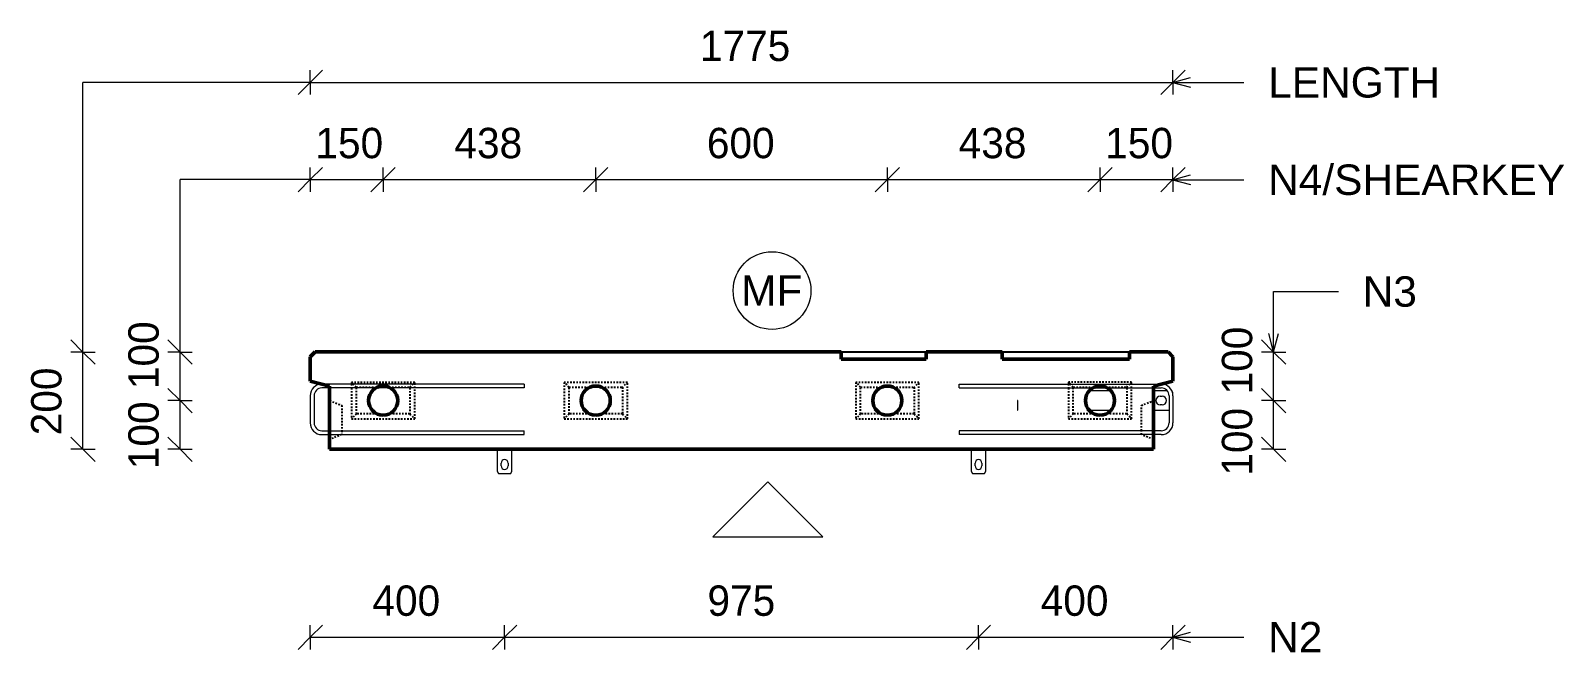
# Model space of a CAD drawing. Header units: millimetres. Extents: x -6666 to 6873, y 1067 to 19439.
# Drawn here: x -6666 to -3511, y 17517 to 18797 of the extents above; entities that cross this region are included whole.
import ezdxf

# ---------------------------------------------------------------- set-up
doc = ezdxf.new("R2010")
doc.units = ezdxf.units.MM
doc.linetypes.add('Dash', pattern=[6.36, 3.18, -3.18])
for name, color, linetype, lineweight in [('A-ANNO-DIMS', 211, 'Continuous', 9), ('A-ANNO-DIMS-25', 211, 'Continuous', 9), ('A-DETL-THIN', 151, 'Continuous', 18), ('A-GENM', 13, 'Continuous', 18), ('A-WALL', 113, 'Continuous', 25), ('A-WALL-HDLN', 110, 'Dash', 25), ('G-ANNO-TEXT', 231, 'Continuous', 9), ('S-RBAR', 171, 'Continuous', 18)]:
    doc.layers.add(name, color=color, linetype=linetype, lineweight=lineweight)
doc.styles.add('Arial', font='arial.ttf', dxfattribs={"height": 62.5})
doc.styles.add('Nirmala UI Semilight', font='NirmalaS.ttf', dxfattribs={"height": 62.5})
doc.dimstyles.new('Arrow_Filled_-_2_5_NI_UI', dxfattribs={"dimscale": 304.8, "dimtxt": 65.460247, "dimasz": 0.164042, "dimexe": 0.082021, "dimexo": 0.0625, "dimgap": 0.082021, "dimtad": 1, "dimdec": 4, "dimzin": 0, "dimdsep": 46, "dimtxsty": 'Nirmala UI Semilight', "dimblk1": 'OBLIQUE', "dimblk2": 'OBLIQUE', "dimsah": 1, "dimcen": 0.09, "dimazin": 0, "dimtfac": 1, "dimtdec": 4, "dimtix": 1, "dimtmove": 0, "dimatfit": 3, "dimfxl": 0.082021, "dimfxlon": 1, "dimtvp": 1, "dimtolj": 1, "dimtzin": 0, "dimarcsym": 2})
doc.dimstyles.new('Arrow_Filled_-_2_5_NI_UI_1', dxfattribs={"dimscale": 304.8, "dimtxt": 65.460247, "dimasz": 0.164042, "dimexe": 0.082021, "dimexo": 0.0625, "dimgap": 0.082021, "dimtad": 1, "dimdec": 4, "dimzin": 0, "dimdsep": 46, "dimtxsty": 'Nirmala UI Semilight', "dimblk1": 'OBLIQUE', "dimblk2": 'OBLIQUE', "dimsah": 1, "dimcen": 0.09, "dimazin": 0, "dimtfac": 1, "dimtdec": 4, "dimtix": 1, "dimtmove": 2, "dimatfit": 3, "dimfxl": 0.082021, "dimfxlon": 1, "dimtvp": 1, "dimtolj": 1, "dimtzin": 0, "dimarcsym": 2})

# ---------------------------------------------------------------- blocks, each defined once
blk = doc.blocks.new('RR spread anchor face based - RR-SA-2_5-150-1726819-Elevation Top')
at = {"layer": 'A-GENM'}
for p, q in [((-5706.2, 17935.4), (-5706.2, 17890.4)), ((-5676.2, 17890.4), (-5676.2, 17935.4)), ((-5698.2, 17900.9), (-5698.2, 17906.9)), ((-5684.2, 17906.9), (-5684.2, 17900.9)), ((-5706.2, 17890.4), (-5703.7, 17885.4)), ((-5703.7, 17885.4), (-5678.7, 17885.4)), ((-5678.7, 17885.4), (-5676.2, 17890.4))]:
    blk.add_line(p, q, dxfattribs=at)
for centre, start, end in [((-5691.2, 17906.9), 0, 180), ((-5691.2, 17900.9), 180, 0)]:
    blk.add_arc(centre, 7, start, end, dxfattribs=at)
blk = doc.blocks.new('RR spread anchor face based - RR-SA-4_0-320-1726835-Elevation Top')
at = {"layer": 'A-GENM'}
for p, q in [((-4444.4, 18055.4), (-4488, 18055.4)), ((-4327.9, 18055.4), (-4356.2, 18055.4)), ((-4316.2, 18052.9), (-4317.8, 18053.7)), ((-4316.2, 18045.8), (-4316.2, 18052.9)), ((-4636.2, 18035.4), (-4636.2, 18015.4)), ((-4635, 18035.4), (-4636.2, 18035.4)), ((-4635, 18015.4), (-4635, 18035.4)), ((-4342.5, 18044.4), (-4338.5, 18044.4)), ((-4338.5, 18026.4), (-4342.5, 18026.4)), ((-4636.2, 18015.4), (-4635, 18015.4)), ((-4488, 18015.4), (-4444.4, 18015.4)), ((-4356.2, 18015.4), (-4324.2, 18015.4))]:
    blk.add_line(p, q, dxfattribs=at)
for centre, start, end in [((-4342.5, 18035.4), 90, 270), ((-4338.5, 18035.4), 270, 90)]:
    blk.add_arc(centre, 9, start, end, dxfattribs=at)
blk = doc.blocks.new('DIMBLOCK1-Elevation Top')
at = {"layer": 'A-ANNO-DIMS-25'}
for p, q in [((-6091.2, 18690.1), (-6066.2, 18715.1)), ((-6091.2, 18690.1), (-6091.2, 18715.1)), ((-4316.2, 18690.1), (-4291.2, 18715.1)), ((-4316.2, 18690.1), (-4316.2, 18715.1)), ((-6091.2, 18690.1), (-6116.2, 18665.1)), ((-6091.2, 18690.1), (-4316.2, 18690.1)), ((-6091.2, 18690.1), (-6091.2, 18665.1)), ((-4316.2, 18690.1), (-4341.2, 18665.1)), ((-4316.2, 18690.1), (-4316.2, 18665.1))]:
    blk.add_line(p, q, dxfattribs=at)
at = {"layer": 'A-ANNO-DIMS-25', "color": 0, "insert": (-5289.4, 18796.7), "char_height": 62.5, "width": 205.664, "attachment_point": 1, "line_spacing_factor": 1.142579, "style": 'Nirmala UI Semilight'}
blk.add_mtext('1775', dxfattribs=at)
blk = doc.blocks.new('_Oblique')
at = {"color": 0, "linetype": 'ByBlock', "lineweight": -2}
blk.add_line((-0.5, -0.5), (0.5, 0.5), dxfattribs=at)
blk = doc.blocks.new('DIMBLOCK2-Elevation Top')
at = {"layer": 'A-ANNO-DIMS-25'}
for p, q in [((-6091.2, 18490.1), (-6066.2, 18515.1)), ((-6091.2, 18490.1), (-6091.2, 18515.1)), ((-5941.2, 18490.1), (-5916.2, 18515.1)), ((-5941.2, 18490.1), (-5941.2, 18515.1)), ((-6091.2, 18490.1), (-6116.2, 18465.1)), ((-6091.2, 18490.1), (-5941.2, 18490.1)), ((-6091.2, 18490.1), (-6091.2, 18465.1)), ((-5941.2, 18490.1), (-5966.2, 18465.1)), ((-5941.2, 18490.1), (-5941.2, 18465.1))]:
    blk.add_line(p, q, dxfattribs=at)
at = {"layer": 'A-ANNO-DIMS-25', "color": 0, "insert": (-6080.5, 18596.7), "char_height": 62.5, "width": 154.248, "attachment_point": 1, "line_spacing_factor": 1.142579, "style": 'Nirmala UI Semilight'}
blk.add_mtext('150', dxfattribs=at)
blk = doc.blocks.new('DIMBLOCK3-Elevation Top')
at = {"layer": 'A-ANNO-DIMS-25'}
for p, q in [((-5941.2, 18490.1), (-5916.2, 18515.1)), ((-5941.2, 18490.1), (-5941.2, 18515.1)), ((-5503.7, 18490.1), (-5478.7, 18515.1)), ((-5503.7, 18490.1), (-5503.7, 18515.1)), ((-5941.2, 18490.1), (-5966.2, 18465.1)), ((-5941.2, 18490.1), (-5503.7, 18490.1)), ((-5941.2, 18490.1), (-5941.2, 18465.1)), ((-5503.7, 18490.1), (-5528.7, 18465.1)), ((-5503.7, 18490.1), (-5503.7, 18465.1))]:
    blk.add_line(p, q, dxfattribs=at)
at = {"layer": 'A-ANNO-DIMS-25', "color": 0, "insert": (-5794.5, 18596.7), "char_height": 62.5, "width": 172.815, "attachment_point": 1, "line_spacing_factor": 1.142579, "style": 'Nirmala UI Semilight'}
blk.add_mtext('438', dxfattribs=at)
blk = doc.blocks.new('DIMBLOCK4-Elevation Top')
at = {"layer": 'A-ANNO-DIMS-25'}
for p, q in [((-5503.7, 18490.1), (-5478.7, 18515.1)), ((-5503.7, 18490.1), (-5503.7, 18515.1)), ((-4903.7, 18490.1), (-4878.7, 18515.1)), ((-4903.7, 18490.1), (-4903.7, 18515.1)), ((-5503.7, 18490.1), (-5528.7, 18465.1)), ((-5503.7, 18490.1), (-4903.7, 18490.1)), ((-5503.7, 18490.1), (-5503.7, 18465.1)), ((-4903.7, 18490.1), (-4928.7, 18465.1)), ((-4903.7, 18490.1), (-4903.7, 18465.1))]:
    blk.add_line(p, q, dxfattribs=at)
at = {"layer": 'A-ANNO-DIMS-25', "color": 0, "insert": (-5275.1, 18596.7), "char_height": 62.5, "width": 171.387, "attachment_point": 1, "line_spacing_factor": 1.142579, "style": 'Nirmala UI Semilight'}
blk.add_mtext('600', dxfattribs=at)
blk = doc.blocks.new('DIMBLOCK5-Elevation Top')
at = {"layer": 'A-ANNO-DIMS-25'}
for p, q in [((-4903.7, 18490.1), (-4878.7, 18515.1)), ((-4903.7, 18490.1), (-4903.7, 18515.1)), ((-4466.2, 18490.1), (-4441.2, 18515.1)), ((-4466.2, 18490.1), (-4466.2, 18515.1)), ((-4903.7, 18490.1), (-4928.7, 18465.1)), ((-4903.7, 18490.1), (-4466.2, 18490.1)), ((-4903.7, 18490.1), (-4903.7, 18465.1)), ((-4466.2, 18490.1), (-4491.2, 18465.1)), ((-4466.2, 18490.1), (-4466.2, 18465.1))]:
    blk.add_line(p, q, dxfattribs=at)
at = {"layer": 'A-ANNO-DIMS-25', "color": 0, "insert": (-4757, 18596.7), "char_height": 62.5, "width": 172.815, "attachment_point": 1, "line_spacing_factor": 1.142579, "style": 'Nirmala UI Semilight'}
blk.add_mtext('438', dxfattribs=at)
blk = doc.blocks.new('DIMBLOCK6-Elevation Top')
at = {"layer": 'A-ANNO-DIMS-25'}
for p, q in [((-4466.2, 18490.1), (-4441.2, 18515.1)), ((-4466.2, 18490.1), (-4466.2, 18515.1)), ((-4316.2, 18490.1), (-4291.2, 18515.1)), ((-4316.2, 18490.1), (-4316.2, 18515.1)), ((-4466.2, 18490.1), (-4491.2, 18465.1)), ((-4466.2, 18490.1), (-4316.2, 18490.1)), ((-4466.2, 18490.1), (-4466.2, 18465.1)), ((-4316.2, 18490.1), (-4341.2, 18465.1)), ((-4316.2, 18490.1), (-4316.2, 18465.1))]:
    blk.add_line(p, q, dxfattribs=at)
at = {"layer": 'A-ANNO-DIMS-25', "color": 0, "insert": (-4455.5, 18596.7), "char_height": 62.5, "width": 154.248, "attachment_point": 1, "line_spacing_factor": 1.142579, "style": 'Nirmala UI Semilight'}
blk.add_mtext('150', dxfattribs=at)
blk = doc.blocks.new('DIMBLOCK7-Elevation Top')
at = {"layer": 'A-ANNO-DIMS-25'}
for p, q in [((-6091.2, 17548.4), (-6116.2, 17523.4)), ((-6091.2, 17548.4), (-6066.2, 17573.4)), ((-6091.2, 17548.4), (-6091.2, 17573.4)), ((-6091.2, 17548.4), (-5691.2, 17548.4)), ((-6091.2, 17548.4), (-6091.2, 17523.4)), ((-5691.2, 17548.4), (-5716.2, 17523.4)), ((-5691.2, 17548.4), (-5666.2, 17573.4)), ((-5691.2, 17548.4), (-5691.2, 17573.4)), ((-5691.2, 17548.4), (-5691.2, 17523.4))]:
    blk.add_line(p, q, dxfattribs=at)
at = {"layer": 'A-ANNO-DIMS-25', "color": 0, "insert": (-5963.2, 17655), "char_height": 62.5, "width": 172.815, "attachment_point": 1, "line_spacing_factor": 1.142579, "style": 'Nirmala UI Semilight'}
blk.add_mtext('400', dxfattribs=at)
blk = doc.blocks.new('DIMBLOCK8-Elevation Top')
at = {"layer": 'A-ANNO-DIMS-25'}
for p, q in [((-5691.2, 17548.4), (-5716.2, 17523.4)), ((-5691.2, 17548.4), (-5666.2, 17573.4)), ((-5691.2, 17548.4), (-5691.2, 17573.4)), ((-5691.2, 17548.4), (-4716.2, 17548.4)), ((-5691.2, 17548.4), (-5691.2, 17523.4)), ((-4716.2, 17548.4), (-4741.2, 17523.4)), ((-4716.2, 17548.4), (-4691.2, 17573.4)), ((-4716.2, 17548.4), (-4716.2, 17573.4)), ((-4716.2, 17548.4), (-4716.2, 17523.4))]:
    blk.add_line(p, q, dxfattribs=at)
at = {"layer": 'A-ANNO-DIMS-25', "color": 0, "insert": (-5273.9, 17655), "char_height": 62.5, "width": 168.53, "attachment_point": 1, "line_spacing_factor": 1.142579, "style": 'Nirmala UI Semilight'}
blk.add_mtext('975', dxfattribs=at)
blk = doc.blocks.new('DIMBLOCK9-Elevation Top')
at = {"layer": 'A-ANNO-DIMS-25'}
for p, q in [((-4716.2, 17548.4), (-4741.2, 17523.4)), ((-4716.2, 17548.4), (-4691.2, 17573.4)), ((-4716.2, 17548.4), (-4716.2, 17573.4)), ((-4716.2, 17548.4), (-4316.2, 17548.4)), ((-4716.2, 17548.4), (-4716.2, 17523.4)), ((-4316.2, 17548.4), (-4341.2, 17523.4)), ((-4316.2, 17548.4), (-4291.2, 17573.4)), ((-4316.2, 17548.4), (-4316.2, 17573.4)), ((-4316.2, 17548.4), (-4316.2, 17523.4))]:
    blk.add_line(p, q, dxfattribs=at)
at = {"layer": 'A-ANNO-DIMS-25', "color": 0, "insert": (-4588.2, 17655), "char_height": 62.5, "width": 172.815, "attachment_point": 1, "line_spacing_factor": 1.142579, "style": 'Nirmala UI Semilight'}
blk.add_mtext('400', dxfattribs=at)
blk = doc.blocks.new('DIMBLOCK10-Elevation Top')
at = {"layer": 'A-ANNO-DIMS-25'}
for p, q in [((-4109, 18035.4), (-4134, 18060.4)), ((-4109, 18035.4), (-4134, 18035.4)), ((-4109, 17935.4), (-4109, 18035.4)), ((-4109, 18035.4), (-4084, 18010.4)), ((-4109, 18035.4), (-4084, 18035.4)), ((-4109, 17935.4), (-4134, 17960.4)), ((-4109, 17935.4), (-4134, 17935.4)), ((-4109, 17935.4), (-4084, 17910.4)), ((-4109, 17935.4), (-4084, 17935.4))]:
    blk.add_line(p, q, dxfattribs=at)
at = {"layer": 'A-ANNO-DIMS-25', "color": 0, "insert": (-4215.6, 17880.9), "char_height": 62.5, "width": 154.248, "attachment_point": 1, "rotation": 90, "line_spacing_factor": 1.142579, "style": 'Nirmala UI Semilight'}
blk.add_mtext('100', dxfattribs=at)
blk = doc.blocks.new('DIMBLOCK11-Elevation Top')
at = {"layer": 'A-ANNO-DIMS-25'}
for p, q in [((-4109, 18135.4), (-4134, 18160.4)), ((-4109, 18135.4), (-4134, 18135.4)), ((-4109, 18035.4), (-4109, 18135.4)), ((-4109, 18135.4), (-4084, 18110.4)), ((-4109, 18135.4), (-4084, 18135.4)), ((-4109, 18035.4), (-4134, 18060.4)), ((-4109, 18035.4), (-4134, 18035.4)), ((-4109, 18035.4), (-4084, 18010.4)), ((-4109, 18035.4), (-4084, 18035.4))]:
    blk.add_line(p, q, dxfattribs=at)
at = {"layer": 'A-ANNO-DIMS-25', "color": 0, "insert": (-4215.6, 18048.1), "char_height": 62.5, "width": 154.248, "attachment_point": 1, "rotation": 90, "line_spacing_factor": 1.142579, "style": 'Nirmala UI Semilight'}
blk.add_mtext('100', dxfattribs=at)
blk = doc.blocks.new('DIMBLOCK12-Elevation Top')
at = {"layer": 'A-ANNO-DIMS-25'}
for p, q in [((-6558.8, 18135.4), (-6583.8, 18160.4)), ((-6558.8, 18135.4), (-6583.8, 18135.4)), ((-6558.8, 17935.4), (-6558.8, 18135.4)), ((-6558.8, 18135.4), (-6533.8, 18110.4)), ((-6558.8, 18135.4), (-6533.8, 18135.4)), ((-6558.8, 17935.4), (-6583.8, 17960.4)), ((-6558.8, 17935.4), (-6583.8, 17935.4)), ((-6558.8, 17935.4), (-6533.8, 17910.4)), ((-6558.8, 17935.4), (-6533.8, 17935.4))]:
    blk.add_line(p, q, dxfattribs=at)
at = {"layer": 'A-ANNO-DIMS-25', "color": 0, "insert": (-6665.4, 17964), "char_height": 62.5, "width": 171.387, "attachment_point": 1, "rotation": 90, "line_spacing_factor": 1.142579, "style": 'Nirmala UI Semilight'}
blk.add_mtext('200', dxfattribs=at)
blk = doc.blocks.new('DIMBLOCK13-Elevation Top')
at = {"layer": 'A-ANNO-DIMS-25'}
for p, q in [((-6358.8, 18035.4), (-6383.8, 18060.4)), ((-6358.8, 18035.4), (-6383.8, 18035.4)), ((-6358.8, 17935.4), (-6358.8, 18035.4)), ((-6358.8, 18035.4), (-6333.8, 18010.4)), ((-6358.8, 18035.4), (-6333.8, 18035.4)), ((-6358.8, 17935.4), (-6383.8, 17960.4)), ((-6358.8, 17935.4), (-6383.8, 17935.4)), ((-6358.8, 17935.4), (-6333.8, 17910.4)), ((-6358.8, 17935.4), (-6333.8, 17935.4))]:
    blk.add_line(p, q, dxfattribs=at)
at = {"layer": 'A-ANNO-DIMS-25', "color": 0, "insert": (-6465.4, 17894.3), "char_height": 62.5, "width": 154.248, "attachment_point": 1, "rotation": 90, "line_spacing_factor": 1.142579, "style": 'Nirmala UI Semilight'}
blk.add_mtext('100', dxfattribs=at)
blk = doc.blocks.new('DIMBLOCK14-Elevation Top')
at = {"layer": 'A-ANNO-DIMS-25'}
for p, q in [((-6358.8, 18135.4), (-6383.8, 18160.4)), ((-6358.8, 18135.4), (-6383.8, 18135.4)), ((-6358.8, 18035.4), (-6358.8, 18135.4)), ((-6358.8, 18135.4), (-6333.8, 18110.4)), ((-6358.8, 18135.4), (-6333.8, 18135.4)), ((-6358.8, 18035.4), (-6383.8, 18060.4)), ((-6358.8, 18035.4), (-6383.8, 18035.4)), ((-6358.8, 18035.4), (-6333.8, 18010.4)), ((-6358.8, 18035.4), (-6333.8, 18035.4))]:
    blk.add_line(p, q, dxfattribs=at)
at = {"layer": 'A-ANNO-DIMS-25', "color": 0, "insert": (-6465.4, 18059.1), "char_height": 62.5, "width": 154.248, "attachment_point": 1, "rotation": 90, "line_spacing_factor": 1.142579, "style": 'Nirmala UI Semilight'}
blk.add_mtext('100', dxfattribs=at)

msp = doc.modelspace()

# ---------------------------------------------------------------- linework, layer by layer
at = {"layer": 'A-DETL-THIN'}
for p, q in [((-6558.81838, 18135.4305), (-6558.81838, 18690.13204)), ((-6091.19617, 18690.13204), (-6558.81838, 18690.13204)), ((-6358.81838, 18135.4305), (-6358.81838, 18490.13204)), ((-6091.19617, 18490.13204), (-6358.81838, 18490.13204)), ((-5149.41927, 17868.37565), (-5262.55636, 17755.23856)), ((-5036.28219, 17755.23856), (-5149.41927, 17868.37565)), ((-5262.55636, 17755.23856), (-5036.28219, 17755.23856))]:
    msp.add_line(p, q, dxfattribs=at)
msp.add_circle((-5140.98162, 18261.83868), 80, dxfattribs=at)
at = {"layer": 'A-WALL', "lineweight": 50}
for p, q in [((-6081.19359, 18135.4305), (-6091.19617, 18125.42792)), ((-6091.19617, 18125.42792), (-6091.19617, 18075.4305)), ((-4999.0897, 18135.4305), (-6081.19359, 18135.4305)), ((-4999.0897, 18120.4305), (-4999.0897, 18135.4305)), ((-4824.16395, 18120.4305), (-4999.0897, 18120.4305)), ((-4667.47568, 18135.4305), (-4824.16395, 18135.4305)), ((-4824.16395, 18135.4305), (-4824.16395, 18120.4305)), ((-4667.47568, 18120.4305), (-4667.47568, 18135.4305)), ((-4405.77797, 18120.4305), (-4667.47568, 18120.4305)), ((-4326.19875, 18135.4305), (-4405.77797, 18135.4305)), ((-4405.77797, 18135.4305), (-4405.77797, 18120.4305)), ((-4316.19617, 18125.42792), (-4326.19875, 18135.4305)), ((-4316.19617, 18075.4305), (-4316.19617, 18125.42792)), ((-6091.19617, 18075.4305), (-6051.19617, 18065.4305)), ((-6051.19617, 18065.4305), (-6051.19617, 17935.4305)), ((-4356.19617, 18065.4305), (-4316.19617, 18075.4305)), ((-4356.19617, 17935.4305), (-4356.19617, 18065.4305)), ((-6051.19617, 17935.4305), (-4356.19617, 17935.4305))]:
    msp.add_line(p, q, dxfattribs=at)
at = {"layer": 'A-WALL'}
for p, q in [((-4999.0897, 18135.4305), (-4824.16395, 18135.4305)), ((-4667.47568, 18135.4305), (-4405.77797, 18135.4305))]:
    msp.add_line(p, q, dxfattribs=at)
at = {"layer": 'A-WALL', "lineweight": 50}
for centre, start, end in [((-5941.19617, 18035.4305), 90, 270), ((-5941.19617, 18035.4305), 270, 90), ((-5503.69617, 18035.4305), 90, 270), ((-5503.69617, 18035.4305), 270, 90), ((-4903.69617, 18035.4305), 90, 270), ((-4903.69617, 18035.4305), 270, 90), ((-4466.19617, 18035.4305), 90, 270), ((-4466.19617, 18035.4305), 270, 90)]:
    msp.add_arc(centre, 30, start, end, dxfattribs=at)
at = {"layer": 'A-WALL-HDLN'}
for p, q in [((-5876.19617, 18072.9305), (-6006.19617, 18072.9305)), ((-6006.19617, 18072.9305), (-6006.19617, 18069.48011)), ((-6002.74578, 18069.48011), (-6006.19617, 18072.9305)), ((-6006.19617, 18069.38089), (-6006.19617, 18061.48011)), ((-6006.19617, 18061.38089), (-6006.19617, 17997.9305)), ((-5996.19617, 18062.9305), (-6002.64656, 18069.38089)), ((-5996.19617, 18062.9305), (-5953.18575, 18062.9305)), ((-5996.19617, 18061.48011), (-5996.19617, 18062.9305)), ((-5996.19617, 18007.9305), (-5996.19617, 18061.38089)), ((-5929.20659, 18062.9305), (-5886.19617, 18062.9305)), ((-5879.74578, 18069.38089), (-5886.19617, 18062.9305)), ((-5886.19617, 18062.9305), (-5886.19617, 18061.48011)), ((-5886.19617, 18061.38089), (-5886.19617, 18007.9305)), ((-5876.19617, 18072.9305), (-5879.64656, 18069.48011)), ((-5876.19617, 18069.48011), (-5876.19617, 18072.9305)), ((-5876.19617, 18061.48011), (-5876.19617, 18069.38089)), ((-5876.19617, 17997.9305), (-5876.19617, 18061.38089)), ((-5438.69617, 18072.9305), (-5568.69617, 18072.9305)), ((-5568.69617, 18072.9305), (-5568.69617, 17997.9305)), ((-5558.69617, 18062.9305), (-5568.69617, 18072.9305)), ((-5558.69617, 18062.9305), (-5515.68575, 18062.9305)), ((-5558.69617, 18007.9305), (-5558.69617, 18062.9305)), ((-5491.70659, 18062.9305), (-5448.69617, 18062.9305)), ((-5438.69617, 18072.9305), (-5448.69617, 18062.9305)), ((-5448.69617, 18062.9305), (-5448.69617, 18007.9305)), ((-5438.69617, 17997.9305), (-5438.69617, 18072.9305)), ((-4838.69617, 18072.9305), (-4968.69617, 18072.9305)), ((-4968.69617, 18072.9305), (-4968.69617, 17997.9305)), ((-4958.69617, 18062.9305), (-4968.69617, 18072.9305)), ((-4958.69617, 18062.9305), (-4915.68575, 18062.9305)), ((-4958.69617, 18007.9305), (-4958.69617, 18062.9305)), ((-4891.70659, 18062.9305), (-4848.69617, 18062.9305)), ((-4838.69617, 18072.9305), (-4848.69617, 18062.9305)), ((-4848.69617, 18062.9305), (-4848.69617, 18007.9305)), ((-4838.69617, 17997.9305), (-4838.69617, 18072.9305)), ((-4401.19617, 18073.06222), (-4531.19617, 18073.06222)), ((-4531.19617, 18073.06222), (-4531.19617, 18069.48011)), ((-4527.61406, 18069.48011), (-4531.19617, 18073.06222)), ((-4531.19617, 18069.38089), (-4531.19617, 18061.48011)), ((-4531.19617, 18061.38089), (-4531.19617, 17998.06222)), ((-4521.19617, 18063.06222), (-4527.51484, 18069.38089)), ((-4521.19617, 18063.06222), (-4477.87899, 18063.06222)), ((-4521.19617, 18061.48011), (-4521.19617, 18063.06222)), ((-4521.19617, 18008.06222), (-4521.19617, 18061.38089)), ((-4454.51335, 18063.06222), (-4411.19617, 18063.06222)), ((-4404.8775, 18069.38089), (-4411.19617, 18063.06222)), ((-4411.19617, 18063.06222), (-4411.19617, 18061.48011)), ((-4411.19617, 18061.38089), (-4411.19617, 18008.06222)), ((-4401.19617, 18073.06222), (-4404.77828, 18069.48011)), ((-4401.19617, 18069.48011), (-4401.19617, 18073.06222)), ((-4401.19617, 18061.48011), (-4401.19617, 18069.38089)), ((-4401.19617, 17998.06222), (-4401.19617, 18061.38089)), ((-6051.19617, 18035.4305), (-6026.19617, 18025.4305)), ((-6026.19617, 18025.4305), (-6026.19617, 17973.48011)), ((-4381.19617, 18025.4305), (-4356.24578, 18035.41066)), ((-4381.19617, 17973.48011), (-4381.19617, 18025.4305)), ((-5996.19617, 18007.9305), (-6006.19617, 17997.9305)), ((-6006.19617, 17997.9305), (-5876.19617, 17997.9305)), ((-5953.18575, 18007.9305), (-5996.19617, 18007.9305)), ((-5886.19617, 18007.9305), (-5929.20659, 18007.9305)), ((-5886.19617, 18007.9305), (-5876.19617, 17997.9305)), ((-5558.69617, 18007.9305), (-5568.69617, 17997.9305)), ((-5568.69617, 17997.9305), (-5438.69617, 17997.9305)), ((-5515.68575, 18007.9305), (-5558.69617, 18007.9305)), ((-5448.69617, 18007.9305), (-5491.70659, 18007.9305)), ((-5448.69617, 18007.9305), (-5438.69617, 17997.9305)), ((-4958.69617, 18007.9305), (-4968.69617, 17997.9305)), ((-4968.69617, 17997.9305), (-4838.69617, 17997.9305)), ((-4915.68575, 18007.9305), (-4958.69617, 18007.9305)), ((-4848.69617, 18007.9305), (-4891.70659, 18007.9305)), ((-4848.69617, 18007.9305), (-4838.69617, 17997.9305)), ((-4521.19617, 18008.06222), (-4531.19617, 17998.06222)), ((-4531.19617, 17998.06222), (-4401.19617, 17998.06222)), ((-4478.48344, 18008.06222), (-4521.19617, 18008.06222)), ((-4411.19617, 18008.06222), (-4453.90889, 18008.06222)), ((-4411.19617, 18008.06222), (-4401.19617, 17998.06222)), ((-6026.32019, 17965.38089), (-6051.19617, 17955.4305)), ((-6026.19617, 17973.38089), (-6026.19617, 17965.4305)), ((-4381.19617, 17965.4305), (-4381.19617, 17973.38089)), ((-4356.24578, 17955.45035), (-4381.07215, 17965.38089))]:
    msp.add_line(p, q, dxfattribs=at)
at = {"layer": 'G-ANNO-TEXT', "color": 10}
for p, q in [((-4317.40597, 18690.30191), (-4279.90597, 18700.35001)), ((-4317.40597, 18690.30191), (-4279.90597, 18680.25382)), ((-4317.40597, 18690.30191), (-4170.34089, 18690.30191)), ((-4317.40597, 18490.00345), (-4279.90597, 18500.05155)), ((-4317.40597, 18490.00345), (-4279.90597, 18479.95536)), ((-4317.40597, 18490.00345), (-4170.34089, 18490.00345)), ((-4109.02974, 18259.89277), (-3975.84891, 18259.89277)), ((-4109.02974, 18135.79952), (-4109.02974, 18259.89277)), ((-4109.02974, 18135.79952), (-4119.07783, 18173.29952)), ((-4109.02974, 18135.79952), (-4098.98164, 18173.29952)), ((-4317.40597, 17548.6178), (-4279.90597, 17558.6659)), ((-4317.40597, 17548.6178), (-4279.90597, 17538.56971)), ((-4317.40597, 17548.6178), (-4170.34089, 17548.6178))]:
    msp.add_line(p, q, dxfattribs=at)
at = {"layer": 'S-RBAR'}
for p, q in [((-5651.19617, 18069.4305), (-6067.19617, 18069.4305)), ((-5651.19617, 18061.4305), (-6067.19617, 18061.4305)), ((-5651.19617, 18069.4305), (-5651.19617, 18061.4305)), ((-4756.19617, 18069.4305), (-4340.19617, 18069.4305)), ((-4756.19617, 18061.4305), (-4756.19617, 18069.4305)), ((-4756.19617, 18061.4305), (-4340.19617, 18061.4305)), ((-6091.19617, 18045.4305), (-6091.19617, 17989.4305)), ((-6083.19617, 18045.4305), (-6083.19617, 17989.4305)), ((-4324.19617, 18045.4305), (-4324.19617, 17989.4305)), ((-4316.19617, 18045.4305), (-4316.19617, 17989.4305)), ((-6067.19617, 17973.4305), (-5651.19617, 17973.4305)), ((-6067.19617, 17965.4305), (-5651.19617, 17965.4305)), ((-5651.19617, 17965.4305), (-5651.19617, 17973.4305)), ((-4340.19617, 17973.4305), (-4756.19617, 17973.4305)), ((-4756.19617, 17973.4305), (-4756.19617, 17965.4305)), ((-4340.19617, 17965.4305), (-4756.19617, 17965.4305))]:
    msp.add_line(p, q, dxfattribs=at)
for centre, radius, start, end in [((-6067.19617, 18045.4305), 24, 90, 180), ((-6067.19617, 18045.4305), 16, 90, 180), ((-4340.19617, 18045.4305), 24, 0, 90), ((-4340.19617, 18045.4305), 16, 0, 90), ((-6067.19617, 17989.4305), 24, 180, 270), ((-6067.19617, 17989.4305), 16, 180, 270), ((-4340.19617, 17989.4305), 16, 270, 0), ((-4340.19617, 17989.4305), 24, 270, 360)]:
    msp.add_arc(centre, radius, start, end, dxfattribs=at)

# ---------------------------------------------------------------- block references
at = {"layer": 'A-GENM'}
for name, p in [('RR spread anchor face based - RR-SA-4_0-320-1726835-Elevation Top', (0, 0)), ('RR spread anchor face based - RR-SA-2_5-150-1726819-Elevation Top', (0, 0)), ('RR spread anchor face based - RR-SA-2_5-150-1726819-Elevation Top', (975, 0))]:
    msp.add_blockref(name, p, dxfattribs=at)

# ---------------------------------------------------------------- texts
at = {"layer": 'G-ANNO-TEXT', "color": 7, "char_height": 62.5, "attachment_point": 1, "style": 'Arial'}
for s, insert, width in [('LENGTH', (-4120.34089, 18721.55191), 428.9028125), ('N4/SHEARKEY', (-4120.34089, 18521.25345), 737.5525), ('MF', (-5204.6884, 18293.01787), 150.3164062), ('N3', (-3925.84891, 18291.14277), 134.2826563), ('N2', (-4120.34089, 17579.8678), 134.2826563)]:
    msp.add_mtext(s, dxfattribs=dict(at, insert=insert, width=width))

# ---------------------------------------------------------------- dimensions: what is measured, and where the dimension line sits
at = {"layer": 'A-ANNO-DIMS'}
for base, p1, p2, override, picture, middle in [((-4316.19617, 18690.13204), (-6091.19617, 18665.13204), (-4316.19617, 18665.13204), {"dimpost": '<>', "dimfxl": 1775}, 'DIMBLOCK1-Elevation Top', (-5203.69617, 18747.60241)), ((-5941.19617, 18490.13204), (-6091.19617, 18465.13204), (-5941.19617, 18465.13204), {"dimpost": '<>', "dimfxl": 150}, 'DIMBLOCK2-Elevation Top', (-6016.19617, 18547.60241)), ((-5503.69617, 18490.13204), (-5941.19617, 18465.13204), (-5503.69617, 18465.13204), {"dimpost": '<>', "dimfxl": 437.5}, 'DIMBLOCK3-Elevation Top', (-5722.44617, 18547.44986)), ((-4903.69617, 18490.13204), (-5503.69617, 18465.13204), (-4903.69617, 18465.13204), {"dimpost": '<>', "dimfxl": 600}, 'DIMBLOCK4-Elevation Top', (-5203.69617, 18547.44986)), ((-4466.19617, 18490.13204), (-4903.69617, 18465.13204), (-4466.19617, 18465.13204), {"dimpost": '<>', "dimfxl": 437.5}, 'DIMBLOCK5-Elevation Top', (-4684.94617, 18547.44986)), ((-4316.19617, 18490.13204), (-4466.19617, 18465.13204), (-4316.19617, 18465.13204), {"dimpost": '<>', "dimfxl": 150}, 'DIMBLOCK6-Elevation Top', (-4391.19617, 18547.60241)), ((-5691.19617, 17548.44793), (-6091.19617, 17573.44793), (-5691.19617, 17573.44793), {"dimpost": '<>', "dimfxl": 400}, 'DIMBLOCK7-Elevation Top', (-5891.19617, 17605.74396)), ((-4716.19617, 17548.44793), (-5691.19617, 17573.44793), (-4716.19617, 17573.44793), {"dimpost": '<>', "dimfxl": 975}, 'DIMBLOCK8-Elevation Top', (-5203.69617, 17605.76575)), ((-4316.19617, 17548.44793), (-4716.19617, 17573.44793), (-4316.19617, 17573.44793), {"dimpost": '<>', "dimfxl": 400}, 'DIMBLOCK9-Elevation Top', (-4516.19617, 17605.74396))]:
    dim = msp.add_linear_dim(base=base, p1=p1, p2=p2, dimstyle='Arrow_Filled_-_2_5_NI_UI', override=override, dxfattribs=at)
    dim.commit()
    dim.dimension.update_dxf_attribs({"geometry": picture, "text_midpoint": middle})
for base, p1, p2, picture, middle in [((-6358.81838, 18135.4305), (-6333.81838, 18035.4305), (-6333.81838, 18135.4305), 'DIMBLOCK14-Elevation Top', (-6423.69469, 18136.21309)), ((-4109.0121, 18135.4305), (-4134.0121, 18035.4305), (-4134.0121, 18135.4305), 'DIMBLOCK11-Elevation Top', (-4173.88842, 18125.25776)), ((-6358.81838, 18035.4305), (-6333.81838, 17935.4305), (-6333.81838, 18035.4305), 'DIMBLOCK13-Elevation Top', (-6423.69469, 17971.38274)), ((-4109.0121, 18035.4305), (-4134.0121, 17935.4305), (-4134.0121, 18035.4305), 'DIMBLOCK10-Elevation Top', (-4173.88842, 17958.01439))]:
    dim = msp.add_linear_dim(base=base, p1=p1, p2=p2, angle=90, dimstyle='Arrow_Filled_-_2_5_NI_UI_1', override={"dimpost": '<>', "dimfxl": 100}, dxfattribs=at)
    dim.commit()
    dim.dimension.update_dxf_attribs({"geometry": picture, "text_midpoint": middle, "dimtype": 160, "text_rotation": 90})
dim = msp.add_linear_dim(base=(-6558.81838, 18135.4305), p1=(-6533.81838, 17935.4305), p2=(-6533.81838, 18135.4305), angle=90, dimstyle='Arrow_Filled_-_2_5_NI_UI', override={"dimpost": '<>', "dimfxl": 200}, dxfattribs=at)
dim.commit()
dim.dimension.update_dxf_attribs({"geometry": 'DIMBLOCK12-Elevation Top', "text_midpoint": (-6616.1144, 18035.4305)})

doc.saveas('drawing.dxf')
